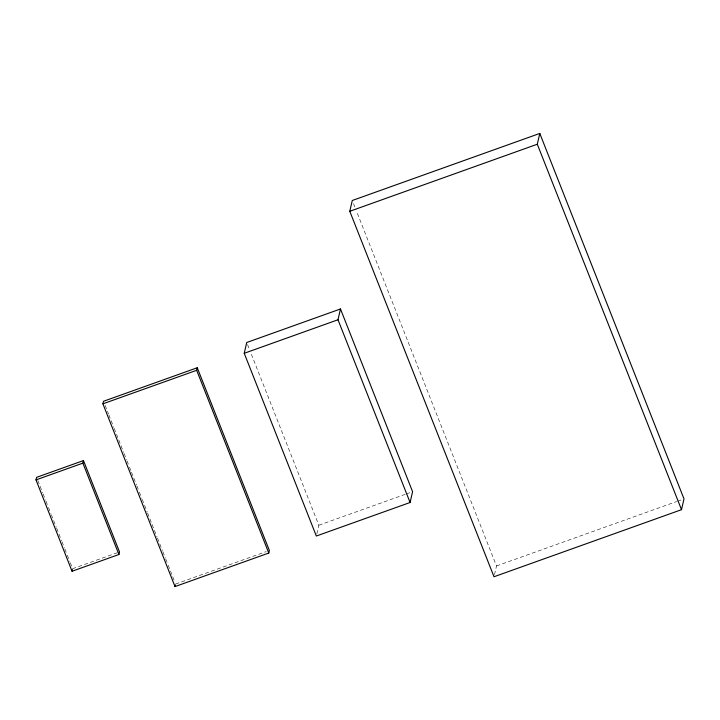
<?xml version="1.0" encoding="UTF-8"?>
<svg xmlns="http://www.w3.org/2000/svg" width="720" height="720" viewBox="0 0 720 720"><rect width="100%" height="100%" fill="white"/><g stroke="black" fill="none" stroke-linecap="round" stroke-linejoin="round"><path stroke-width="0.54" stroke-dasharray="3.6 2.7" d="M316.845 533.871L318.834 525.231L250.848 352.944M494.496 574.596L496.494 565.956L356.4 210.933M117.432 552.69L72.639 568.701L70.182 562.473M318.834 525.231L405.216 494.343M406.269 493.965L411.534 492.084M175.608 584.01L266.202 551.61M496.494 565.956L676.629 501.534M677.682 501.165L681.894 499.653M353.511 203.625L355.986 209.889M247.554 344.592L249.201 348.768M105.147 405.459L108.45 413.811M108.855 414.855L113.805 427.383M114.21 428.427L118.332 438.867M118.746 439.911L123.687 452.448M124.101 453.492L126.576 459.756M126.99 460.8L129.051 466.02M129.456 467.064L131.112 471.24M131.517 472.284L136.467 484.812M136.872 485.856L138.933 491.076M139.347 492.12L141.822 498.393M142.236 499.437L147.177 511.965M147.591 513.009L151.713 523.449M152.118 524.493L157.068 537.021M157.482 538.065L162.423 550.602M162.837 551.646L165.303 557.91M165.717 558.954L167.778 564.174M168.192 565.218L172.314 575.658M172.728 576.702L174.375 580.878M37.818 480.456L42.732 492.912M43.146 493.947L45.603 500.184M46.017 501.219L48.06 506.412M48.474 507.447L50.931 513.675M51.336 514.719L56.259 527.175M56.664 528.21L61.578 540.675M61.992 541.71L64.449 547.938M64.863 548.982L66.906 554.166M67.32 555.21L69.777 561.438"/><path stroke-width="1.08" d="M36 479.889L36.594 477.342L83.466 460.575L119.52 551.943L118.926 554.499L72.054 571.257L36 479.889L82.881 463.131L83.466 460.575M102.915 403.83L103.5 401.283L197.253 367.749L269.361 550.485L268.776 553.041L175.014 586.566L102.915 403.83L196.668 370.305L197.253 367.749M72.054 571.257L72.45 569.556M175.014 586.566L175.41 584.865M244.233 353.295L246.726 342.504L340.479 308.97L412.587 491.706L410.094 502.497L316.341 536.022L244.233 353.295L337.995 319.761L340.479 308.97M349.785 211.284L352.278 200.493L539.784 133.434L684 498.897L681.507 509.688L494.001 576.747L349.785 211.284L537.3 144.225L539.784 133.434M537.3 144.225L681.507 509.688M337.995 319.761L410.094 502.497M196.668 370.305L268.776 553.041M82.881 463.131L118.926 554.499"/></g></svg>
